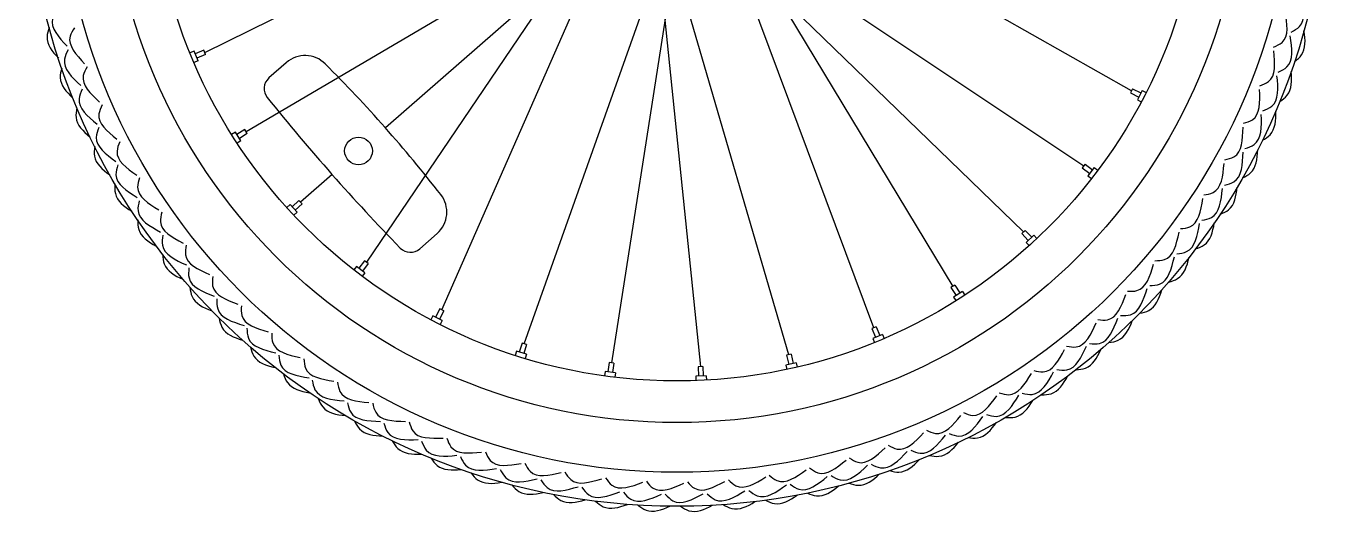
# Model space of a CAD drawing. Header units: millimetres. Extents: x -346 to 346, y -346 to 346.
# Drawn here: x -343 to 343, y -346 to -90 of the extents above; entities that cross this region are included whole.
import ezdxf

# ---------------------------------------------------------------- set-up
doc = ezdxf.new("R2010")
doc.units = ezdxf.units.MM
doc.layers.add('ceco.net 415 bike rim', color=7, linetype='Continuous')
doc.layers.add('ceco.net 415 bike tyres', color=8, linetype='Continuous')

msp = doc.modelspace()

# ---------------------------------------------------------------- linework, layer by layer
at = {"layer": 'ceco.net 415 bike rim'}
for p, q in [((-248.58, -103.65), (-62.49, -11.82)), ((239.18, -123.8), (63.09, -24.08)), ((-226.81, -145.24), (-49.17, -40.7)), ((-49.52, -45.9), (-163.46, -214.05)), ((-42.97, -46.81), (-153.46, -143.37)), ((-123.8, -239.18), (-41.91, -52.94)), ((38.7, -50.55), (145.24, -226.81)), ((214.05, -163.46), (42.84, -49.12)), ((103.65, -248.58), (31.44, -55.24)), ((36.61, -56.75), (182.42, -198.14)), ((-80.39, -257.05), (-12.76, -66.31)), ((-3.44, -67.44), (-34.53, -267.1)), ((-8.83, -63.19), (12.37, -269.04)), ((58.91, -262.8), (0.88, -63.93)), ((-249.06, -102.5), (-253.61, -104.4)), ((-248.11, -104.79), (-249.06, -102.5)), ((-254.19, -103), (-256.36, -103.91)), ((-252.07, -108.08), (-254.24, -108.99)), ((-252.07, -108.08), (-254.19, -103)), ((-248.11, -104.79), (-252.66, -106.69)), ((-205.66, -109.02), (-214.75, -117.06)), ((239.75, -122.7), (238.62, -124.9)), ((239.75, -122.7), (244.13, -124.97)), ((238.62, -124.9), (242.99, -127.17)), ((244.83, -123.63), (242.3, -128.51)), ((242.3, -128.51), (244.38, -129.59)), ((244.83, -123.63), (246.91, -124.7)), ((-232.44, -145.58), (-234.42, -146.84)), ((-229.48, -150.21), (-232.44, -145.58)), ((-227.48, -144.2), (-231.63, -146.85)), ((-229.48, -150.21), (-231.45, -151.48)), ((-226.14, -146.28), (-230.29, -148.94)), ((-226.14, -146.28), (-227.48, -144.2)), ((214.8, -162.47), (213.3, -164.44)), ((213.3, -164.44), (217.22, -167.43)), ((214.8, -162.47), (218.72, -165.46)), ((219.64, -164.26), (216.3, -168.64)), ((219.64, -164.26), (221.5, -165.68)), ((-181.53, -167.89), (-198.14, -182.42)), ((216.3, -168.64), (218.16, -170.06)), ((-203.63, -183.73), (-205.36, -185.32)), ((-199.91, -187.78), (-203.63, -183.73)), ((-198.98, -181.51), (-202.61, -184.84)), ((-197.3, -183.33), (-200.93, -186.67)), ((-197.3, -183.33), (-198.98, -181.51)), ((-199.91, -187.78), (-201.63, -189.37)), ((183.33, -197.3), (181.51, -198.98)), ((183.33, -197.3), (186.67, -200.93)), ((-126.22, -198.97), (-135.32, -207)), ((181.51, -198.98), (184.84, -202.61)), ((187.78, -199.91), (183.73, -203.63)), ((183.73, -203.63), (185.32, -205.36)), ((187.78, -199.91), (189.37, -201.63)), ((-168.64, -216.3), (-170.06, -218.16)), ((-164.26, -219.64), (-168.64, -216.3)), ((-164.44, -213.3), (-167.43, -217.22)), ((-162.47, -214.8), (-165.46, -218.72)), ((-162.47, -214.8), (-164.44, -213.3)), ((-164.26, -219.64), (-165.68, -221.5)), ((146.28, -226.14), (144.2, -227.48)), ((144.2, -227.48), (146.85, -231.63)), ((150.21, -229.48), (145.58, -232.44)), ((145.58, -232.44), (146.84, -234.42)), ((146.28, -226.14), (148.94, -230.29)), ((150.21, -229.48), (151.48, -231.45)), ((-124.9, -238.62), (-127.17, -242.99)), ((-122.7, -239.75), (-124.97, -244.13)), ((-122.7, -239.75), (-124.9, -238.62)), ((-128.51, -242.3), (-129.59, -244.38)), ((-123.63, -244.83), (-128.51, -242.3)), ((-123.63, -244.83), (-124.7, -246.91)), ((104.79, -248.11), (102.5, -249.06)), ((102.5, -249.06), (104.4, -253.61)), ((108.08, -252.07), (103, -254.19)), ((104.79, -248.11), (106.69, -252.66)), ((108.08, -252.07), (108.99, -254.24)), ((-81.57, -256.68), (-83.04, -261.38)), ((-79.21, -257.42), (-81.57, -256.68)), ((-79.21, -257.42), (-80.68, -262.12)), ((103, -254.19), (103.91, -256.36)), ((-84.49, -260.93), (-85.19, -263.17)), ((-79.23, -262.58), (-84.49, -260.93)), ((-79.23, -262.58), (-79.93, -264.81)), ((-35.76, -266.94), (-36.39, -271.83)), ((-33.3, -267.26), (-35.76, -266.94)), ((62.67, -267.01), (57.3, -268.22)), ((60.11, -262.53), (57.7, -263.08)), ((57.7, -263.08), (58.78, -267.89)), ((60.11, -262.53), (61.19, -267.34)), ((62.67, -267.01), (63.18, -269.3)), ((-37.89, -271.64), (-38.19, -273.96)), ((-32.43, -272.34), (-37.89, -271.64)), ((-33.3, -267.26), (-33.94, -272.15)), ((-32.43, -272.34), (-32.73, -274.67)), ((15.35, -273.84), (9.85, -274.09)), ((13.61, -268.98), (11.14, -269.1)), ((11.14, -269.1), (11.37, -274.02)), ((13.61, -268.98), (13.84, -273.91)), ((15.35, -273.84), (15.46, -276.18)), ((57.3, -268.22), (57.81, -270.51)), ((9.85, -274.09), (9.96, -276.43))]:
    msp.add_line(p, q, dxfattribs=at)
for centre, radius in [((0, 0), 342.61), ((0, 0), 324.72), ((0, 0), 298.54), ((0, 0), 276.61), ((-167.62, -155.48), 7.3)]:
    msp.add_circle(centre, radius, dxfattribs=at)
for centre, radius, start, end in [((-195.73, -120.26), 15, 44.97688, 131.44896), ((-713.04, -637.16), 746.29, 37.92105, 44.97688), ((-209.79, -122.68), 7.5, 131.44896, 218.72635), ((652.46, 568.77), 1112.75, 218.72635, 224.17158), ((-136.15, -187.72), 15, 311.44896, 37.92105), ((-140.28, -201.38), 7.5, 224.17158, 311.44896)]:
    msp.add_arc(centre, radius, start, end, dxfattribs=at)
at = {"layer": 'ceco.net 415 bike tyres'}
for points, knots in [([(323.24, -93), (324.86, -92.09), (331.49, -88.38), (329.61, -79.98), (328.19, -73.64)], [0, 0, 0, 0, 5.278026, 21.651368, 21.651368, 21.651368, 21.651368]), ([(-326.43, -81.08), (-327.38, -82.68), (-331.27, -89.21), (-325.44, -95.54), (-321.04, -100.32)], [0, 0, 0, 0, 5.278026, 21.651368, 21.651368, 21.651368, 21.651368]), ([(314, -100.81), (315.63, -100.09), (322.54, -97.06), (321.16, -88.56), (320.11, -82.06)], [0, 0, 0, 0, 5.072032, 21.445374, 21.445374, 21.445374, 21.445374]), ([(-330.45, -90.43), (-331.03, -92.1), (-332.78, -98.01), (-328.94, -103.06), (-325.6, -106.6)], [1.290026, 1.290026, 1.290026, 1.290026, 6.384144, 19.446481, 19.446481, 19.446481, 19.446481]), ([(-317.09, -90.63), (-318.05, -92.13), (-322.11, -98.49), (-316.24, -104.79), (-311.75, -109.61)], [0, 0, 0, 0, 5.072032, 21.445374, 21.445374, 21.445374, 21.445374]), ([(316.47, -113.94), (318.14, -113.14), (325, -109.87), (323.67, -101.37), (322.67, -94.95)], [0, 0, 0, 0, 5.278026, 21.651368, 21.651368, 21.651368, 21.651368]), ([(325, -108.4), (326.41, -107.33), (331.15, -103.39), (330.76, -97.06), (329.95, -92.25)], [1.290026, 1.290026, 1.290026, 1.290026, 6.384144, 19.446481, 19.446481, 19.446481, 19.446481]), ([(-320.43, -102.26), (-321.27, -103.91), (-324.73, -110.69), (-318.5, -116.62), (-313.79, -121.1)], [0, 0, 0, 0, 5.278026, 21.651368, 21.651368, 21.651368, 21.651368]), ([(306.73, -121.13), (308.41, -120.52), (315.5, -117.95), (314.68, -109.37), (314.05, -102.82)], [0, 0, 0, 0, 5.072032, 21.445374, 21.445374, 21.445374, 21.445374]), ([(-323.83, -111.85), (-324.3, -113.56), (-325.65, -119.56), (-321.5, -124.35), (-317.93, -127.67)], [1.290026, 1.290026, 1.290026, 1.290026, 6.384144, 19.446481, 19.446481, 19.446481, 19.446481]), ([(-310.48, -111.17), (-311.34, -112.74), (-314.98, -119.35), (-308.7, -125.25), (-303.91, -129.76)], [0, 0, 0, 0, 5.072032, 21.445374, 21.445374, 21.445374, 21.445374]), ([(308.34, -134.39), (310.06, -133.7), (317.12, -130.89), (316.35, -122.32), (315.77, -115.85)], [0, 0, 0, 0, 5.278026, 21.651368, 21.651368, 21.651368, 21.651368]), ([(317.22, -129.42), (318.69, -128.45), (323.67, -124.83), (323.71, -118.48), (323.21, -113.64)], [1.290026, 1.290026, 1.290026, 1.290026, 6.384144, 19.446481, 19.446481, 19.446481, 19.446481]), ([(-313.06, -123), (-313.79, -124.7), (-316.79, -131.69), (-310.19, -137.2), (-305.2, -141.37)], [0, 0, 0, 0, 5.278026, 21.651368, 21.651368, 21.651368, 21.651368]), ([(298.16, -140.93), (299.87, -140.43), (307.11, -138.33), (306.85, -129.72), (306.66, -123.14)], [0, 0, 0, 0, 5.072032, 21.445374, 21.445374, 21.445374, 21.445374]), ([(-315.82, -132.79), (-316.18, -134.52), (-317.14, -140.61), (-312.68, -145.11), (-308.9, -148.19)], [1.290026, 1.290026, 1.290026, 1.290026, 6.384144, 19.446481, 19.446481, 19.446481, 19.446481]), ([(-302.55, -131.24), (-303.3, -132.86), (-306.5, -139.69), (-299.85, -145.18), (-294.78, -149.36)], [0, 0, 0, 0, 5.072032, 21.445374, 21.445374, 21.445374, 21.445374]), ([(298.89, -154.27), (300.65, -153.7), (307.88, -151.35), (307.67, -142.75), (307.51, -136.25)], [0, 0, 0, 0, 5.278026, 21.651368, 21.651368, 21.651368, 21.651368]), ([(308.08, -149.89), (309.61, -149.02), (314.82, -145.73), (315.26, -139.4), (315.09, -134.53)], [1.290026, 1.290026, 1.290026, 1.290026, 6.384144, 19.446481, 19.446481, 19.446481, 19.446481]), ([(-304.34, -143.21), (-304.96, -144.96), (-307.5, -152.12), (-300.55, -157.19), (-295.3, -161.02)], [0, 0, 0, 0, 5.278026, 21.651368, 21.651368, 21.651368, 21.651368]), ([(288.3, -160.13), (290.04, -159.75), (297.41, -158.12), (297.71, -149.51), (297.95, -142.94)], [0, 0, 0, 0, 5.072032, 21.445374, 21.445374, 21.445374, 21.445374]), ([(-306.46, -153.16), (-306.7, -154.91), (-307.26, -161.05), (-302.51, -165.25), (-298.54, -168.08)], [1.290026, 1.290026, 1.290026, 1.290026, 6.384144, 19.446481, 19.446481, 19.446481, 19.446481]), ([(-293.31, -150.75), (-293.96, -152.41), (-296.71, -159.44), (-289.71, -164.48), (-284.38, -168.32)], [0, 0, 0, 0, 5.072032, 21.445374, 21.445374, 21.445374, 21.445374]), ([(288.16, -173.49), (289.95, -173.03), (297.32, -171.16), (297.68, -162.57), (297.94, -156.07)], [0, 0, 0, 0, 5.278026, 21.651368, 21.651368, 21.651368, 21.651368]), ([(297.61, -169.72), (299.2, -168.95), (304.61, -166.01), (305.47, -159.72), (305.61, -154.85)], [1.290026, 1.290026, 1.290026, 1.290026, 6.384144, 19.446481, 19.446481, 19.446481, 19.446481]), ([(-294.32, -162.81), (-294.83, -164.59), (-296.89, -171.91), (-289.63, -176.51), (-284.13, -179.99)], [0, 0, 0, 0, 5.278026, 21.651368, 21.651368, 21.651368, 21.651368]), ([(277.21, -178.64), (278.97, -178.37), (286.43, -177.23), (287.3, -168.66), (287.96, -162.12)], [0, 0, 0, 0, 5.072032, 21.445374, 21.445374, 21.445374, 21.445374]), ([(-282.83, -169.61), (-283.36, -171.31), (-285.64, -178.5), (-278.34, -183.07), (-272.76, -186.56)], [0, 0, 0, 0, 5.072032, 21.445374, 21.445374, 21.445374, 21.445374]), ([(-295.79, -172.88), (-295.92, -174.64), (-296.07, -180.8), (-291.06, -184.68), (-286.91, -187.24)], [1.290026, 1.290026, 1.290026, 1.290026, 6.384144, 19.446481, 19.446481, 19.446481, 19.446481]), ([(276.19, -191.96), (278.02, -191.63), (285.49, -190.24), (286.41, -181.69), (287.1, -175.22)], [0, 0, 0, 0, 5.278026, 21.651368, 21.651368, 21.651368, 21.651368]), ([(285.87, -188.82), (287.51, -188.16), (293.1, -185.57), (294.37, -179.36), (294.83, -174.51)], [1.290026, 1.290026, 1.290026, 1.290026, 6.384144, 19.446481, 19.446481, 19.446481, 19.446481]), ([(-283.05, -181.71), (-283.43, -183.52), (-285.01, -190.96), (-277.46, -195.08), (-271.75, -198.19)], [0, 0, 0, 0, 5.278026, 21.651368, 21.651368, 21.651368, 21.651368]), ([(264.93, -196.39), (266.71, -196.24), (274.23, -195.59), (275.65, -187.09), (276.74, -180.6)], [0, 0, 0, 0, 5.072032, 21.445374, 21.445374, 21.445374, 21.445374]), ([(-283.85, -191.85), (-283.86, -193.62), (-283.61, -199.78), (-278.36, -203.33), (-274.05, -205.61)], [1.290026, 1.290026, 1.290026, 1.290026, 6.384144, 19.446481, 19.446481, 19.446481, 19.446481]), ([(-271.13, -187.75), (-271.55, -189.48), (-273.36, -196.8), (-265.77, -200.88), (-259.97, -204)], [0, 0, 0, 0, 5.072032, 21.445374, 21.445374, 21.445374, 21.445374]), ([(251.52, -213.3), (253.3, -213.26), (260.85, -213.11), (262.82, -204.72), (264.34, -198.32)], [0, 0, 0, 0, 5.072032, 21.445374, 21.445374, 21.445374, 21.445374]), ([(263.05, -209.62), (264.89, -209.4), (272.44, -208.51), (273.91, -200.03), (275.02, -193.62)], [0, 0, 0, 0, 5.278026, 21.651368, 21.651368, 21.651368, 21.651368]), ([(272.91, -207.12), (274.59, -206.56), (280.34, -204.35), (282.01, -198.23), (282.79, -193.42)], [1.290026, 1.290026, 1.290026, 1.290026, 6.384144, 19.446481, 19.446481, 19.446481, 19.446481]), ([(-270.55, -199.83), (-270.82, -201.67), (-271.91, -209.19), (-264.11, -212.81), (-258.21, -215.54)], [0, 0, 0, 0, 5.278026, 21.651368, 21.651368, 21.651368, 21.651368]), ([(-258.27, -205.08), (-258.58, -206.83), (-259.9, -214.26), (-252.06, -217.84), (-246.08, -220.57)], [0, 0, 0, 0, 5.072032, 21.445374, 21.445374, 21.445374, 21.445374]), ([(-270.69, -210.01), (-270.59, -211.77), (-269.94, -217.9), (-264.46, -221.1), (-260.02, -223.09)], [1.290026, 1.290026, 1.290026, 1.290026, 6.384144, 19.446481, 19.446481, 19.446481, 19.446481]), ([(248.77, -226.37), (250.63, -226.27), (258.22, -225.88), (260.24, -217.52), (261.77, -211.2)], [0, 0, 0, 0, 5.278026, 21.651368, 21.651368, 21.651368, 21.651368]), ([(258.78, -224.52), (260.49, -224.07), (266.37, -222.24), (268.44, -216.25), (269.53, -211.5)], [1.290026, 1.290026, 1.290026, 1.290026, 6.384144, 19.446481, 19.446481, 19.446481, 19.446481]), ([(-256.91, -217.1), (-257.05, -218.95), (-257.65, -226.53), (-249.63, -229.62), (-243.56, -231.97)], [0, 0, 0, 0, 5.278026, 21.651368, 21.651368, 21.651368, 21.651368]), ([(237.03, -229.29), (238.81, -229.37), (246.35, -229.71), (248.87, -221.47), (250.8, -215.18)], [0, 0, 0, 0, 5.072032, 21.445374, 21.445374, 21.445374, 21.445374]), ([(-244.3, -221.53), (-244.5, -223.3), (-245.33, -230.8), (-237.27, -233.85), (-231.12, -236.19)], [0, 0, 0, 0, 5.072032, 21.445374, 21.445374, 21.445374, 21.445374]), ([(-256.38, -227.26), (-256.16, -229.02), (-255.11, -235.09), (-249.44, -237.92), (-244.87, -239.62)], [1.290026, 1.290026, 1.290026, 1.290026, 6.384144, 19.446481, 19.446481, 19.446481, 19.446481]), ([(221.53, -244.3), (223.3, -244.5), (230.8, -245.33), (233.85, -237.27), (236.19, -231.12)], [0, 0, 0, 0, 5.072032, 21.445374, 21.445374, 21.445374, 21.445374]), ([(233.44, -242.16), (235.29, -242.18), (242.89, -242.28), (245.46, -234.07), (247.4, -227.87)], [0, 0, 0, 0, 5.278026, 21.651368, 21.651368, 21.651368, 21.651368]), ([(243.54, -240.97), (245.28, -240.63), (251.27, -239.19), (253.72, -233.34), (255.12, -228.67)], [1.290026, 1.290026, 1.290026, 1.290026, 6.384144, 19.446481, 19.446481, 19.446481, 19.446481]), ([(-242.16, -233.44), (-242.18, -235.29), (-242.28, -242.89), (-234.07, -245.46), (-227.87, -247.4)], [0, 0, 0, 0, 5.278026, 21.651368, 21.651368, 21.651368, 21.651368]), ([(-229.29, -237.03), (-229.37, -238.81), (-229.71, -246.35), (-221.47, -248.87), (-215.18, -250.8)], [0, 0, 0, 0, 5.072032, 21.445374, 21.445374, 21.445374, 21.445374]), ([(-240.97, -243.54), (-240.63, -245.28), (-239.19, -251.27), (-233.34, -253.72), (-228.67, -255.12)], [1.290026, 1.290026, 1.290026, 1.290026, 6.384144, 19.446481, 19.446481, 19.446481, 19.446481]), ([(205.08, -258.27), (206.83, -258.58), (214.26, -259.9), (217.84, -252.06), (220.57, -246.08)], [0, 0, 0, 0, 5.072032, 21.445374, 21.445374, 21.445374, 21.445374]), ([(217.1, -256.91), (218.95, -257.05), (226.53, -257.65), (229.62, -249.63), (231.97, -243.56)], [0, 0, 0, 0, 5.278026, 21.651368, 21.651368, 21.651368, 21.651368]), ([(227.26, -256.38), (229.02, -256.16), (235.09, -255.11), (237.92, -249.44), (239.62, -244.87)], [1.290026, 1.290026, 1.290026, 1.290026, 6.384144, 19.446481, 19.446481, 19.446481, 19.446481]), ([(-226.37, -248.77), (-226.27, -250.63), (-225.88, -258.22), (-217.52, -260.24), (-211.2, -261.77)], [0, 0, 0, 0, 5.278026, 21.651368, 21.651368, 21.651368, 21.651368]), ([(-213.3, -251.52), (-213.26, -253.3), (-213.11, -260.85), (-204.72, -262.82), (-198.32, -264.34)], [0, 0, 0, 0, 5.072032, 21.445374, 21.445374, 21.445374, 21.445374]), ([(-224.52, -258.78), (-224.07, -260.49), (-222.24, -266.37), (-216.25, -268.44), (-211.5, -269.53)], [1.290026, 1.290026, 1.290026, 1.290026, 6.384144, 19.446481, 19.446481, 19.446481, 19.446481]), ([(187.75, -271.13), (189.48, -271.55), (196.8, -273.36), (200.88, -265.77), (204, -259.97)], [0, 0, 0, 0, 5.072032, 21.445374, 21.445374, 21.445374, 21.445374]), ([(199.83, -270.55), (201.67, -270.82), (209.19, -271.91), (212.81, -264.11), (215.54, -258.21)], [0, 0, 0, 0, 5.278026, 21.651368, 21.651368, 21.651368, 21.651368]), ([(210.01, -270.69), (211.77, -270.59), (217.9, -269.94), (221.1, -264.46), (223.09, -260.02)], [1.290026, 1.290026, 1.290026, 1.290026, 6.384144, 19.446481, 19.446481, 19.446481, 19.446481]), ([(-209.62, -263.05), (-209.4, -264.89), (-208.51, -272.44), (-200.03, -273.91), (-193.62, -275.02)], [0, 0, 0, 0, 5.278026, 21.651368, 21.651368, 21.651368, 21.651368]), ([(-196.39, -264.93), (-196.24, -266.71), (-195.59, -274.23), (-187.09, -275.65), (-180.6, -276.74)], [0, 0, 0, 0, 5.072032, 21.445374, 21.445374, 21.445374, 21.445374]), ([(-207.12, -272.91), (-206.56, -274.59), (-204.35, -280.34), (-198.23, -282.01), (-193.42, -282.79)], [1.290026, 1.290026, 1.290026, 1.290026, 6.384144, 19.446481, 19.446481, 19.446481, 19.446481]), ([(169.61, -282.83), (171.31, -283.36), (178.5, -285.64), (183.07, -278.34), (186.56, -272.76)], [0, 0, 0, 0, 5.072032, 21.445374, 21.445374, 21.445374, 21.445374]), ([(181.71, -283.05), (183.52, -283.43), (190.96, -285.01), (195.08, -277.46), (198.19, -271.75)], [0, 0, 0, 0, 5.278026, 21.651368, 21.651368, 21.651368, 21.651368]), ([(191.85, -283.85), (193.62, -283.86), (199.78, -283.61), (203.33, -278.36), (205.61, -274.05)], [1.290026, 1.290026, 1.290026, 1.290026, 6.384144, 19.446481, 19.446481, 19.446481, 19.446481]), ([(-191.96, -276.19), (-191.63, -278.02), (-190.24, -285.49), (-181.69, -286.41), (-175.22, -287.1)], [0, 0, 0, 0, 5.278026, 21.651368, 21.651368, 21.651368, 21.651368]), ([(-178.64, -277.21), (-178.37, -278.97), (-177.23, -286.43), (-168.66, -287.3), (-162.12, -287.96)], [0, 0, 0, 0, 5.072032, 21.445374, 21.445374, 21.445374, 21.445374]), ([(-188.82, -285.87), (-188.16, -287.51), (-185.57, -293.1), (-179.36, -294.37), (-174.51, -294.83)], [1.290026, 1.290026, 1.290026, 1.290026, 6.384144, 19.446481, 19.446481, 19.446481, 19.446481]), ([(150.75, -293.31), (152.41, -293.96), (159.44, -296.71), (164.48, -289.71), (168.32, -284.38)], [0, 0, 0, 0, 5.072032, 21.445374, 21.445374, 21.445374, 21.445374]), ([(162.81, -294.32), (164.59, -294.83), (171.91, -296.89), (176.51, -289.63), (179.99, -284.13)], [0, 0, 0, 0, 5.278026, 21.651368, 21.651368, 21.651368, 21.651368]), ([(172.88, -295.79), (174.64, -295.92), (180.8, -296.07), (184.68, -291.06), (187.24, -286.91)], [1.290026, 1.290026, 1.290026, 1.290026, 6.384144, 19.446481, 19.446481, 19.446481, 19.446481]), ([(-173.49, -288.16), (-173.03, -289.95), (-171.16, -297.32), (-162.57, -297.68), (-156.07, -297.94)], [0, 0, 0, 0, 5.278026, 21.651368, 21.651368, 21.651368, 21.651368]), ([(-160.13, -288.3), (-159.75, -290.04), (-158.12, -297.41), (-149.51, -297.71), (-142.94, -297.95)], [0, 0, 0, 0, 5.072032, 21.445374, 21.445374, 21.445374, 21.445374]), ([(-169.72, -297.61), (-168.95, -299.2), (-166.01, -304.61), (-159.72, -305.47), (-154.85, -305.61)], [1.290026, 1.290026, 1.290026, 1.290026, 6.384144, 19.446481, 19.446481, 19.446481, 19.446481]), ([(-154.27, -298.89), (-153.7, -300.65), (-151.35, -307.88), (-142.75, -307.67), (-136.25, -307.51)], [0, 0, 0, 0, 5.278026, 21.651368, 21.651368, 21.651368, 21.651368]), ([(-140.93, -298.16), (-140.43, -299.87), (-138.33, -307.11), (-129.72, -306.85), (-123.14, -306.66)], [0, 0, 0, 0, 5.072032, 21.445374, 21.445374, 21.445374, 21.445374]), ([(131.24, -302.55), (132.86, -303.3), (139.69, -306.5), (145.18, -299.85), (149.36, -294.78)], [0, 0, 0, 0, 5.072032, 21.445374, 21.445374, 21.445374, 21.445374]), ([(143.21, -304.34), (144.96, -304.96), (152.12, -307.5), (157.19, -300.55), (161.02, -295.3)], [0, 0, 0, 0, 5.278026, 21.651368, 21.651368, 21.651368, 21.651368]), ([(153.16, -306.46), (154.91, -306.7), (161.05, -307.26), (165.25, -302.51), (168.08, -298.54)], [1.290026, 1.290026, 1.290026, 1.290026, 6.384144, 19.446481, 19.446481, 19.446481, 19.446481]), ([(-149.89, -308.08), (-149.02, -309.61), (-145.73, -314.82), (-139.4, -315.26), (-134.53, -315.09)], [1.290026, 1.290026, 1.290026, 1.290026, 6.384144, 19.446481, 19.446481, 19.446481, 19.446481]), ([(-134.39, -308.34), (-133.7, -310.06), (-130.89, -317.12), (-122.32, -316.35), (-115.85, -315.77)], [0, 0, 0, 0, 5.278026, 21.651368, 21.651368, 21.651368, 21.651368]), ([(-121.13, -306.73), (-120.52, -308.41), (-117.95, -315.5), (-109.37, -314.68), (-102.82, -314.05)], [0, 0, 0, 0, 5.072032, 21.445374, 21.445374, 21.445374, 21.445374]), ([(111.17, -310.48), (112.74, -311.34), (119.35, -314.98), (125.25, -308.7), (129.76, -303.91)], [0, 0, 0, 0, 5.072032, 21.445374, 21.445374, 21.445374, 21.445374]), ([(123, -313.06), (124.7, -313.79), (131.69, -316.79), (137.2, -310.19), (141.37, -305.2)], [0, 0, 0, 0, 5.278026, 21.651368, 21.651368, 21.651368, 21.651368]), ([(-100.81, -314), (-100.09, -315.63), (-97.06, -322.54), (-88.56, -321.16), (-82.06, -320.11)], [0, 0, 0, 0, 5.072032, 21.445374, 21.445374, 21.445374, 21.445374]), ([(90.63, -317.09), (92.13, -318.05), (98.49, -322.11), (104.79, -316.24), (109.61, -311.75)], [0, 0, 0, 0, 5.072032, 21.445374, 21.445374, 21.445374, 21.445374]), ([(102.26, -320.43), (103.91, -321.27), (110.69, -324.73), (116.62, -318.5), (121.1, -313.79)], [0, 0, 0, 0, 5.278026, 21.651368, 21.651368, 21.651368, 21.651368]), ([(132.79, -315.82), (134.52, -316.18), (140.61, -317.14), (145.11, -312.68), (148.19, -308.9)], [1.290026, 1.290026, 1.290026, 1.290026, 6.384144, 19.446481, 19.446481, 19.446481, 19.446481]), ([(-129.42, -317.22), (-128.45, -318.69), (-124.83, -323.67), (-118.48, -323.71), (-113.64, -323.21)], [1.290026, 1.290026, 1.290026, 1.290026, 6.384144, 19.446481, 19.446481, 19.446481, 19.446481]), ([(-113.94, -316.47), (-113.14, -318.14), (-109.87, -325), (-101.37, -323.67), (-94.95, -322.67)], [0, 0, 0, 0, 5.278026, 21.651368, 21.651368, 21.651368, 21.651368]), ([(-80.06, -319.92), (-79.23, -321.5), (-75.76, -328.2), (-67.36, -326.27), (-60.95, -324.79)], [0, 0, 0, 0, 5.072032, 21.445374, 21.445374, 21.445374, 21.445374]), ([(69.7, -322.34), (71.14, -323.39), (77.21, -327.86), (83.89, -322.41), (88.98, -318.25)], [0, 0, 0, 0, 5.072032, 21.445374, 21.445374, 21.445374, 21.445374]), ([(81.08, -326.43), (82.68, -327.38), (89.21, -331.27), (95.54, -325.44), (100.32, -321.04)], [0, 0, 0, 0, 5.278026, 21.651368, 21.651368, 21.651368, 21.651368]), ([(111.85, -323.83), (113.56, -324.3), (119.56, -325.65), (124.35, -321.5), (127.67, -317.93)], [1.290026, 1.290026, 1.290026, 1.290026, 6.384144, 19.446481, 19.446481, 19.446481, 19.446481]), ([(-108.4, -325), (-107.33, -326.41), (-103.39, -331.15), (-97.06, -330.76), (-92.25, -329.95)], [1.290026, 1.290026, 1.290026, 1.290026, 6.384144, 19.446481, 19.446481, 19.446481, 19.446481]), ([(-93, -323.24), (-92.09, -324.86), (-88.38, -331.49), (-79.98, -329.61), (-73.64, -328.19)], [0, 0, 0, 0, 5.278026, 21.651368, 21.651368, 21.651368, 21.651368]), ([(-71.66, -328.63), (-70.65, -330.19), (-66.51, -336.56), (-58.26, -334.14), (-52.02, -332.3)], [0, 0, 0, 0, 5.278026, 21.651368, 21.651368, 21.651368, 21.651368]), ([(-58.96, -324.47), (-58.04, -326), (-54.13, -332.45), (-45.88, -329.97), (-39.58, -328.08)], [0, 0, 0, 0, 5.072032, 21.445374, 21.445374, 21.445374, 21.445374]), ([(-37.61, -327.63), (-36.59, -329.1), (-32.27, -335.28), (-24.2, -332.27), (-18.04, -329.97)], [0, 0, 0, 0, 5.072032, 21.445374, 21.445374, 21.445374, 21.445374]), ([(27.03, -328.68), (28.32, -329.91), (33.76, -335.13), (41.09, -330.6), (46.68, -327.14)], [0, 0, 0, 0, 5.072032, 21.445374, 21.445374, 21.445374, 21.445374]), ([(48.47, -326.2), (49.83, -327.35), (55.6, -332.21), (62.62, -327.21), (67.98, -323.39)], [0, 0, 0, 0, 5.072032, 21.445374, 21.445374, 21.445374, 21.445374]), ([(59.56, -331.04), (61.09, -332.09), (67.35, -336.39), (74.05, -330.99), (79.11, -326.91)], [0, 0, 0, 0, 5.278026, 21.651368, 21.651368, 21.651368, 21.651368]), ([(90.43, -330.45), (92.1, -331.03), (98.01, -332.78), (103.06, -328.94), (106.6, -325.6)], [1.290026, 1.290026, 1.290026, 1.290026, 6.384144, 19.446481, 19.446481, 19.446481, 19.446481]), ([(-86.91, -331.4), (-85.75, -332.73), (-81.51, -337.2), (-75.22, -336.4), (-70.48, -335.28)], [1.290026, 1.290026, 1.290026, 1.290026, 6.384144, 19.446481, 19.446481, 19.446481, 19.446481]), ([(-50.01, -332.61), (-48.9, -334.1), (-44.35, -340.19), (-36.28, -337.23), (-30.17, -334.99)], [0, 0, 0, 0, 5.278026, 21.651368, 21.651368, 21.651368, 21.651368]), ([(-28.15, -335.17), (-26.94, -336.58), (-22.01, -342.36), (-14.14, -338.88), (-8.2, -336.25)], [0, 0, 0, 0, 5.278026, 21.651368, 21.651368, 21.651368, 21.651368]), ([(-16.1, -329.39), (-14.99, -330.78), (-10.27, -336.67), (-2.42, -333.14), (3.58, -330.44)], [0, 0, 0, 0, 5.072032, 21.445374, 21.445374, 21.445374, 21.445374]), ([(5.47, -329.74), (6.68, -331.06), (11.77, -336.62), (19.38, -332.58), (25.19, -329.5)], [0, 0, 0, 0, 5.072032, 21.445374, 21.445374, 21.445374, 21.445374]), ([(15.84, -335.98), (17.22, -337.22), (22.87, -342.31), (30.21, -337.83), (35.76, -334.44)], [0, 0, 0, 0, 5.278026, 21.651368, 21.651368, 21.651368, 21.651368]), ([(37.78, -334.22), (39.24, -335.37), (45.21, -340.08), (52.24, -335.13), (57.56, -331.38)], [0, 0, 0, 0, 5.278026, 21.651368, 21.651368, 21.651368, 21.651368]), ([(68.63, -335.66), (70.26, -336.35), (76.03, -338.47), (81.33, -334.98), (85.08, -331.87)], [1.290026, 1.290026, 1.290026, 1.290026, 6.384144, 19.446481, 19.446481, 19.446481, 19.446481]), ([(-65.05, -336.37), (-63.81, -337.63), (-59.28, -341.81), (-53.06, -340.6), (-48.4, -339.17)], [1.290026, 1.290026, 1.290026, 1.290026, 6.384144, 19.446481, 19.446481, 19.446481, 19.446481]), ([(-42.91, -339.91), (-41.59, -341.08), (-36.8, -344.95), (-30.67, -343.34), (-26.11, -341.61)], [1.290026, 1.290026, 1.290026, 1.290026, 6.384144, 19.446481, 19.446481, 19.446481, 19.446481]), ([(-20.59, -341.99), (-19.19, -343.07), (-14.16, -346.62), (-8.14, -344.61), (-3.71, -342.59)], [1.290026, 1.290026, 1.290026, 1.290026, 6.384144, 19.446481, 19.446481, 19.446481, 19.446481]), ([(-6.17, -336.3), (-4.87, -337.62), (0.43, -343.07), (8.05, -339.08), (13.81, -336.06)], [0, 0, 0, 0, 5.278026, 21.651368, 21.651368, 21.651368, 21.651368]), ([(1.82, -342.6), (3.29, -343.59), (8.54, -346.8), (14.41, -344.41), (18.7, -342.09)], [1.290026, 1.290026, 1.290026, 1.290026, 6.384144, 19.446481, 19.446481, 19.446481, 19.446481]), ([(24.23, -341.75), (25.75, -342.64), (31.2, -345.5), (36.91, -342.73), (41.03, -340.14)], [1.290026, 1.290026, 1.290026, 1.290026, 6.384144, 19.446481, 19.446481, 19.446481, 19.446481]), ([(46.53, -339.43), (48.11, -340.22), (53.73, -342.72), (59.24, -339.58), (63.19, -336.73)], [1.290026, 1.290026, 1.290026, 1.290026, 6.384144, 19.446481, 19.446481, 19.446481, 19.446481])]:
    msp.add_open_spline(points, degree=3, knots=knots, dxfattribs=at)

doc.saveas('drawing.dxf')
